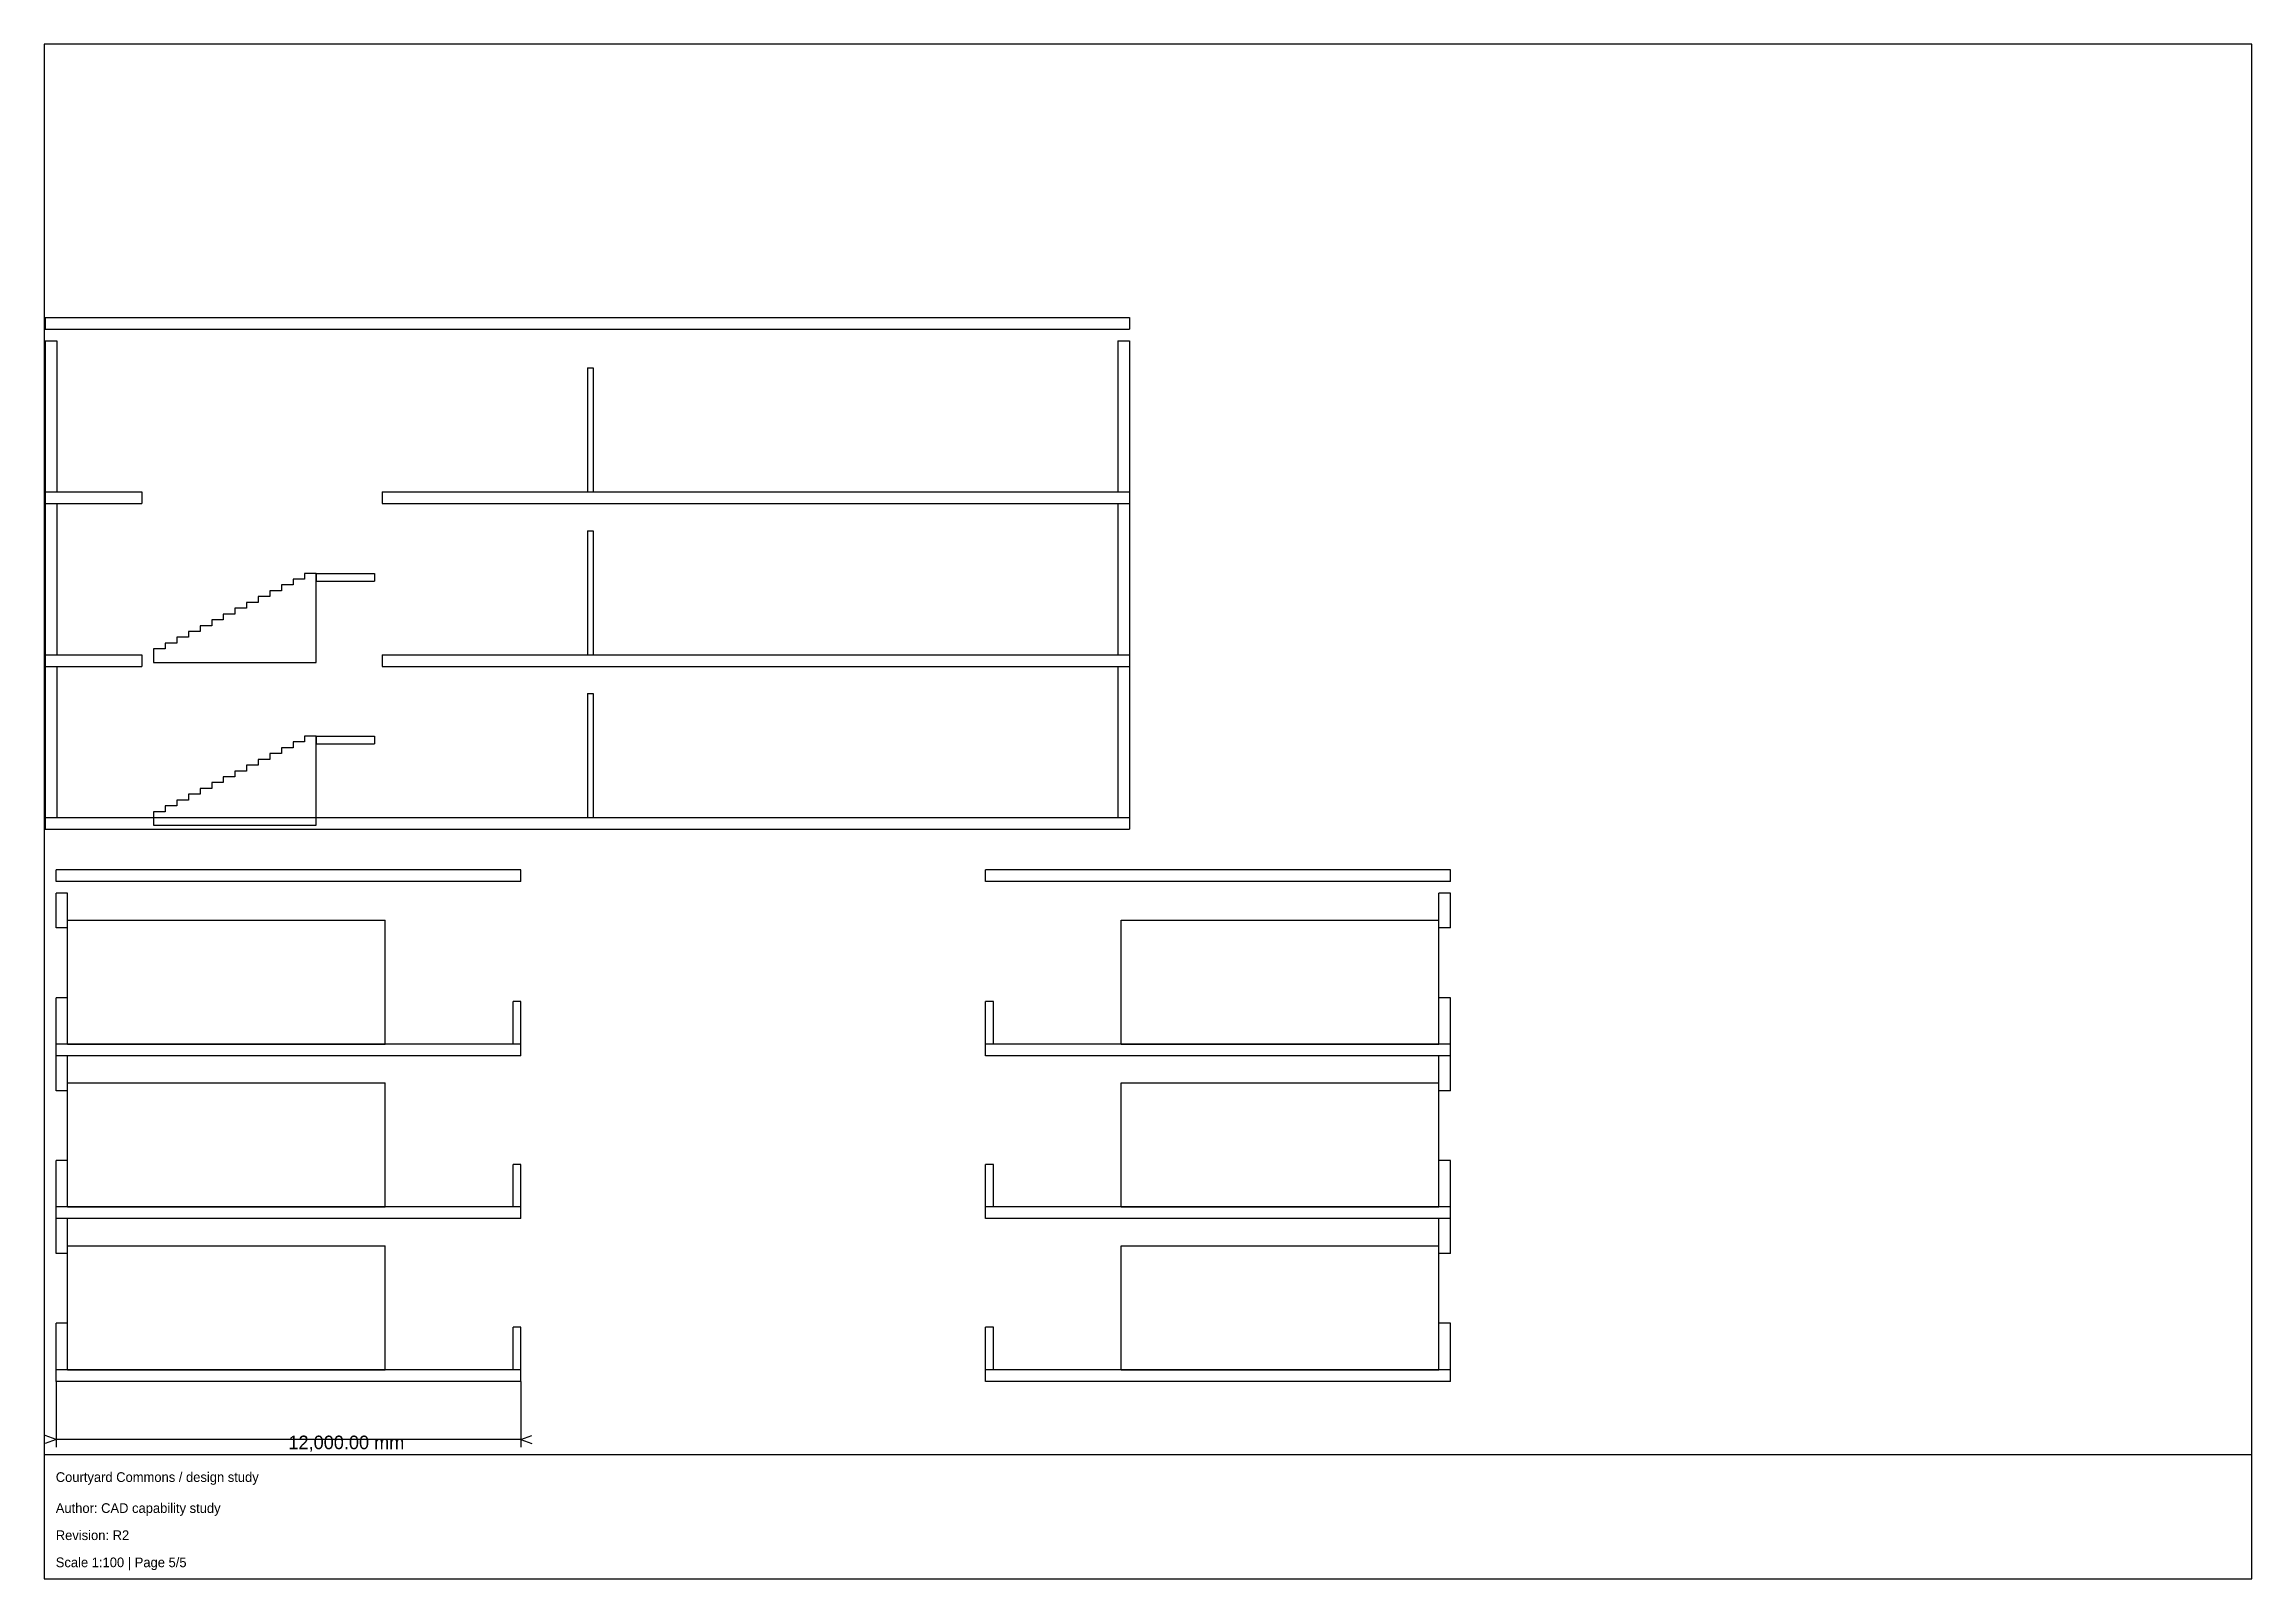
# Model space of a CAD drawing. Header units: millimetres. Extents: x 52468 to 53038, y 12 to 408.
import ezdxf

# ---------------------------------------------------------------- set-up
doc = ezdxf.new("R2010")
doc.units = ezdxf.units.MM
doc.layers.add('90 Derived drawings', color=7, linetype='CONTINUOUS', lineweight=25, true_color=0x202020)
doc.layers.add('Default', color=7, linetype='CONTINUOUS', lineweight=25, true_color=0x4f8cff)

msp = doc.modelspace()

# ---------------------------------------------------------------- linework, layer by layer
at = {"layer": '90 Derived drawings', "linetype": 'CONTINUOUS', "lineweight": 25, "true_color": 0x202020}
for p, q in [((52468.25, 337.45), (52468.25, 334.45)), ((52468.25, 337.45), (52748.25, 337.45)), ((52748.25, 337.45), (52748.25, 334.45)), ((52468.25, 334.45), (52748.25, 334.45)), ((52468.25, 331.45), (52468.25, 292.45)), ((52468.25, 331.45), (52471.25, 331.45)), ((52471.25, 331.45), (52471.25, 292.45)), ((52745.25, 331.45), (52745.25, 292.45)), ((52745.25, 331.45), (52748.25, 331.45)), ((52748.25, 331.45), (52748.25, 292.45)), ((52608.25, 324.45), (52608.25, 292.45)), ((52608.25, 324.45), (52609.75, 324.45)), ((52609.75, 324.45), (52609.75, 292.45)), ((52468.25, 292.45), (52468.25, 289.45)), ((52468.25, 292.45), (52493.25, 292.45)), ((52468.25, 292.45), (52471.25, 292.45)), ((52493.25, 292.45), (52493.25, 289.45)), ((52555.25, 292.45), (52555.25, 289.45)), ((52555.25, 292.45), (52748.25, 292.45)), ((52608.25, 292.45), (52609.75, 292.45)), ((52745.25, 292.45), (52748.25, 292.45)), ((52748.25, 292.45), (52748.25, 289.45)), ((52468.25, 289.45), (52468.25, 250.45)), ((52468.25, 289.45), (52471.25, 289.45)), ((52468.25, 289.45), (52493.25, 289.45)), ((52471.25, 289.45), (52471.25, 250.45)), ((52555.25, 289.45), (52748.25, 289.45)), ((52745.25, 289.45), (52745.25, 250.45)), ((52745.25, 289.45), (52748.25, 289.45)), ((52748.25, 289.45), (52748.25, 250.45)), ((52608.25, 282.45), (52608.25, 250.45)), ((52608.25, 282.45), (52609.75, 282.45)), ((52609.75, 282.45), (52609.75, 250.45)), ((52529.25, 268.45), (52529.25, 266.95)), ((52532.25, 268.45), (52529.25, 268.45)), ((52532.25, 269.95), (52532.25, 268.45)), ((52535.25, 269.95), (52532.25, 269.95)), ((52535.25, 271.45), (52535.25, 269.95)), ((52538.25, 271.45), (52535.25, 271.45)), ((52538.25, 248.45), (52538.25, 271.45)), ((52538.25, 271.45), (52538.25, 269.45)), ((52538.25, 271.45), (52553.25, 271.45)), ((52538.25, 269.45), (52553.25, 269.45)), ((52553.25, 271.45), (52553.25, 269.45)), ((52517.25, 262.45), (52517.25, 260.95)), ((52520.25, 262.45), (52517.25, 262.45)), ((52520.25, 263.95), (52520.25, 262.45)), ((52523.25, 263.95), (52520.25, 263.95)), ((52523.25, 265.45), (52523.25, 263.95)), ((52526.25, 265.45), (52523.25, 265.45)), ((52526.25, 266.95), (52526.25, 265.45)), ((52529.25, 266.95), (52526.25, 266.95)), ((52508.25, 257.95), (52508.25, 256.45)), ((52511.25, 257.95), (52508.25, 257.95)), ((52511.25, 259.45), (52511.25, 257.95)), ((52514.25, 259.45), (52511.25, 259.45)), ((52514.25, 260.95), (52514.25, 259.45)), ((52517.25, 260.95), (52514.25, 260.95)), ((52496.25, 251.95), (52496.25, 250.45)), ((52499.25, 251.95), (52496.25, 251.95)), ((52499.25, 253.45), (52499.25, 251.95)), ((52502.25, 253.45), (52499.25, 253.45)), ((52502.25, 254.95), (52502.25, 253.45)), ((52505.25, 254.95), (52502.25, 254.95)), ((52505.25, 256.45), (52505.25, 254.95)), ((52508.25, 256.45), (52505.25, 256.45)), ((52468.25, 250.45), (52468.25, 247.45)), ((52468.25, 250.45), (52493.25, 250.45)), ((52468.25, 250.45), (52471.25, 250.45)), ((52468.25, 247.45), (52468.25, 208.45)), ((52468.25, 247.45), (52471.25, 247.45)), ((52468.25, 247.45), (52493.25, 247.45)), ((52471.25, 247.45), (52471.25, 208.45)), ((52493.25, 250.45), (52493.25, 247.45)), ((52496.25, 250.45), (52496.25, 248.45)), ((52496.25, 248.45), (52538.25, 248.45)), ((52555.25, 250.45), (52555.25, 247.45)), ((52555.25, 250.45), (52748.25, 250.45)), ((52555.25, 247.45), (52748.25, 247.45)), ((52608.25, 250.45), (52609.75, 250.45)), ((52745.25, 250.45), (52748.25, 250.45)), ((52745.25, 247.45), (52745.25, 208.45)), ((52745.25, 247.45), (52748.25, 247.45)), ((52748.25, 250.45), (52748.25, 247.45)), ((52748.25, 247.45), (52748.25, 208.45)), ((52608.25, 240.45), (52608.25, 208.45)), ((52608.25, 240.45), (52609.75, 240.45)), ((52609.75, 240.45), (52609.75, 208.45)), ((52535.25, 229.45), (52535.25, 227.95)), ((52538.25, 229.45), (52535.25, 229.45)), ((52538.25, 206.45), (52538.25, 229.45)), ((52538.25, 229.45), (52538.25, 227.45)), ((52538.25, 229.45), (52553.25, 229.45)), ((52553.25, 229.45), (52553.25, 227.45)), ((52523.25, 223.45), (52523.25, 221.95)), ((52526.25, 223.45), (52523.25, 223.45)), ((52526.25, 224.95), (52526.25, 223.45)), ((52529.25, 224.95), (52526.25, 224.95)), ((52529.25, 226.45), (52529.25, 224.95)), ((52532.25, 226.45), (52529.25, 226.45)), ((52532.25, 227.95), (52532.25, 226.45)), ((52535.25, 227.95), (52532.25, 227.95)), ((52538.25, 227.45), (52553.25, 227.45)), ((52511.25, 217.45), (52511.25, 215.95)), ((52514.25, 217.45), (52511.25, 217.45)), ((52514.25, 218.95), (52514.25, 217.45)), ((52517.25, 218.95), (52514.25, 218.95)), ((52517.25, 220.45), (52517.25, 218.95)), ((52520.25, 220.45), (52517.25, 220.45)), ((52520.25, 221.95), (52520.25, 220.45)), ((52523.25, 221.95), (52520.25, 221.95)), ((52499.25, 211.45), (52499.25, 209.95)), ((52502.25, 211.45), (52499.25, 211.45)), ((52502.25, 212.95), (52502.25, 211.45)), ((52505.25, 212.95), (52502.25, 212.95)), ((52505.25, 214.45), (52505.25, 212.95)), ((52508.25, 214.45), (52505.25, 214.45)), ((52508.25, 215.95), (52508.25, 214.45)), ((52511.25, 215.95), (52508.25, 215.95)), ((52468.25, 208.45), (52468.25, 205.45)), ((52468.25, 208.45), (52748.25, 208.45)), ((52468.25, 208.45), (52471.25, 208.45)), ((52468.25, 205.45), (52748.25, 205.45)), ((52496.25, 209.95), (52496.25, 208.45)), ((52499.25, 209.95), (52496.25, 209.95)), ((52496.25, 208.45), (52496.25, 206.45)), ((52496.25, 206.45), (52538.25, 206.45)), ((52608.25, 208.45), (52609.75, 208.45)), ((52745.25, 208.45), (52748.25, 208.45)), ((52748.25, 208.45), (52748.25, 205.45)), ((52471.07, 191.95), (52471.07, 194.95)), ((52591.07, 194.95), (52471.07, 194.95)), ((52591.07, 191.95), (52591.07, 194.95)), ((52711.07, 191.95), (52711.07, 194.95)), ((52831.07, 194.95), (52711.07, 194.95)), ((52831.07, 191.95), (52831.07, 194.95)), ((52591.07, 191.95), (52471.07, 191.95)), ((52471.07, 179.95), (52471.07, 188.95)), ((52474.07, 188.95), (52471.07, 188.95)), ((52474.07, 179.95), (52474.07, 188.95)), ((52831.07, 191.95), (52711.07, 191.95)), ((52828.07, 179.95), (52828.07, 188.95)), ((52831.07, 188.95), (52828.07, 188.95)), ((52831.07, 179.95), (52831.07, 188.95)), ((52474.07, 179.95), (52471.07, 179.95)), ((52474.07, 149.95), (52474.07, 181.95)), ((52474.07, 181.95), (52556.07, 181.95)), ((52556.07, 149.95), (52556.07, 181.95)), ((52746.07, 149.95), (52746.07, 181.95)), ((52746.07, 181.95), (52828.07, 181.95)), ((52828.07, 149.95), (52828.07, 181.95)), ((52831.07, 179.95), (52828.07, 179.95)), ((52471.07, 149.95), (52471.07, 161.95)), ((52474.07, 161.95), (52471.07, 161.95)), ((52474.07, 149.95), (52474.07, 161.95)), ((52589.07, 149.95), (52589.07, 160.95)), ((52591.07, 160.95), (52589.07, 160.95)), ((52591.07, 149.95), (52591.07, 160.95)), ((52711.07, 149.95), (52711.07, 160.95)), ((52713.07, 160.95), (52711.07, 160.95)), ((52713.07, 149.95), (52713.07, 160.95)), ((52828.07, 149.95), (52828.07, 161.95)), ((52831.07, 161.95), (52828.07, 161.95)), ((52831.07, 149.95), (52831.07, 161.95)), ((52471.07, 146.95), (52471.07, 149.95)), ((52591.07, 149.95), (52471.07, 149.95)), ((52474.07, 149.95), (52471.07, 149.95)), ((52474.07, 149.95), (52556.07, 149.95)), ((52591.07, 149.95), (52589.07, 149.95)), ((52591.07, 146.95), (52591.07, 149.95)), ((52711.07, 146.95), (52711.07, 149.95)), ((52831.07, 149.95), (52711.07, 149.95)), ((52713.07, 149.95), (52711.07, 149.95)), ((52746.07, 149.95), (52828.07, 149.95)), ((52831.07, 149.95), (52828.07, 149.95)), ((52831.07, 146.95), (52831.07, 149.95)), ((52471.07, 137.95), (52471.07, 146.95)), ((52474.07, 146.95), (52471.07, 146.95)), ((52591.07, 146.95), (52471.07, 146.95)), ((52474.07, 137.95), (52474.07, 146.95)), ((52831.07, 146.95), (52711.07, 146.95)), ((52828.07, 137.95), (52828.07, 146.95)), ((52831.07, 146.95), (52828.07, 146.95)), ((52831.07, 137.95), (52831.07, 146.95)), ((52474.07, 137.95), (52471.07, 137.95)), ((52474.07, 107.95), (52474.07, 139.95)), ((52474.07, 139.95), (52556.07, 139.95)), ((52556.07, 107.95), (52556.07, 139.95)), ((52746.07, 107.95), (52746.07, 139.95)), ((52746.07, 139.95), (52828.07, 139.95)), ((52828.07, 107.95), (52828.07, 139.95)), ((52831.07, 137.95), (52828.07, 137.95)), ((52471.07, 107.95), (52471.07, 119.95)), ((52474.07, 119.95), (52471.07, 119.95)), ((52474.07, 107.95), (52474.07, 119.95)), ((52828.07, 107.95), (52828.07, 119.95)), ((52831.07, 119.95), (52828.07, 119.95)), ((52831.07, 107.95), (52831.07, 119.95)), ((52589.07, 107.95), (52589.07, 118.95)), ((52591.07, 118.95), (52589.07, 118.95)), ((52591.07, 107.95), (52591.07, 118.95)), ((52711.07, 107.95), (52711.07, 118.95)), ((52713.07, 118.95), (52711.07, 118.95)), ((52713.07, 107.95), (52713.07, 118.95)), ((52471.07, 104.95), (52471.07, 107.95)), ((52591.07, 107.95), (52471.07, 107.95)), ((52474.07, 107.95), (52471.07, 107.95)), ((52471.07, 95.95), (52471.07, 104.95)), ((52474.07, 104.95), (52471.07, 104.95)), ((52591.07, 104.95), (52471.07, 104.95)), ((52474.07, 107.95), (52556.07, 107.95)), ((52474.07, 95.95), (52474.07, 104.95)), ((52591.07, 107.95), (52589.07, 107.95)), ((52591.07, 104.95), (52591.07, 107.95)), ((52711.07, 104.95), (52711.07, 107.95)), ((52831.07, 107.95), (52711.07, 107.95)), ((52713.07, 107.95), (52711.07, 107.95)), ((52831.07, 104.95), (52711.07, 104.95)), ((52746.07, 107.95), (52828.07, 107.95)), ((52831.07, 107.95), (52828.07, 107.95)), ((52828.07, 95.95), (52828.07, 104.95)), ((52831.07, 104.95), (52828.07, 104.95)), ((52831.07, 104.95), (52831.07, 107.95)), ((52831.07, 95.95), (52831.07, 104.95)), ((52474.07, 65.95), (52474.07, 97.95)), ((52474.07, 97.95), (52556.07, 97.95)), ((52556.07, 65.95), (52556.07, 97.95)), ((52746.07, 65.95), (52746.07, 97.95)), ((52746.07, 97.95), (52828.07, 97.95)), ((52828.07, 65.95), (52828.07, 97.95)), ((52474.07, 95.95), (52471.07, 95.95)), ((52831.07, 95.95), (52828.07, 95.95)), ((52471.07, 65.95), (52471.07, 77.95)), ((52474.07, 77.95), (52471.07, 77.95)), ((52474.07, 65.95), (52474.07, 77.95)), ((52589.07, 65.95), (52589.07, 76.95)), ((52591.07, 76.95), (52589.07, 76.95)), ((52591.07, 65.95), (52591.07, 76.95)), ((52711.07, 65.95), (52711.07, 76.95)), ((52713.07, 76.95), (52711.07, 76.95)), ((52713.07, 65.95), (52713.07, 76.95)), ((52828.07, 65.95), (52828.07, 77.95)), ((52831.07, 77.95), (52828.07, 77.95)), ((52831.07, 65.95), (52831.07, 77.95)), ((52471.07, 62.95), (52471.07, 65.95)), ((52591.07, 65.95), (52471.07, 65.95)), ((52474.07, 65.95), (52471.07, 65.95)), ((52591.07, 62.95), (52471.07, 62.95)), ((52474.07, 65.95), (52556.07, 65.95)), ((52591.07, 65.95), (52589.07, 65.95)), ((52591.07, 62.95), (52591.07, 65.95)), ((52711.07, 62.95), (52711.07, 65.95)), ((52831.07, 65.95), (52711.07, 65.95)), ((52713.07, 65.95), (52711.07, 65.95)), ((52831.07, 62.95), (52711.07, 62.95)), ((52746.07, 65.95), (52828.07, 65.95)), ((52831.07, 65.95), (52828.07, 65.95)), ((52831.07, 62.95), (52831.07, 65.95))]:
    msp.add_line(p, q, dxfattribs=at)
for points in [[(52471.07, 62.95, 0), (52471.07, 45.95, 0)], [(52591.07, 62.95, 0), (52591.07, 45.95, 0)], [(52471.07, 47.95, 0), (52468.25, 48.98, 0)], [(52471.07, 47.95, 0), (52468.25, 46.92, 0)], [(52591.07, 47.95, 0), (52471.07, 47.95, 0)], [(52591.07, 47.95, 0), (52593.89, 48.98, 0)], [(52591.07, 47.95, 0), (52593.89, 46.92, 0)]]:
    msp.add_polyline3d(points, dxfattribs=at)
at = {"layer": 'Default', "linetype": 'CONTINUOUS', "lineweight": 25, "true_color": 0x4f8cff}
for points in [[(52468, 12), (53038, 12), (53038, 408), (52468, 408)], [(52468, 12), (53038, 12), (53038, 44), (52468, 44)]]:
    msp.add_lwpolyline(points, close=True, dxfattribs=at)

# ---------------------------------------------------------------- texts
at = {"layer": '90 Derived drawings', "linetype": 'CONTINUOUS', "lineweight": 25, "true_color": 0x202020}
msp.add_text('12,000.00 mm', height=3.5, dxfattribs=at).set_placement((52531.07, 45.45))
at = {"layer": 'Default', "linetype": 'CONTINUOUS', "lineweight": 25, "true_color": 0x4f8cff}
for s, p in [('Courtyard Commons / design study', (52471, 37)), ('Author: CAD capability study', (52471, 29)), ('Revision: R2', (52471, 22)), ('Scale 1:100 | Page 5/5', (52471, 15))]:
    msp.add_text(s, height=2.5, dxfattribs=at).set_placement(p)

doc.saveas('drawing.dxf')
